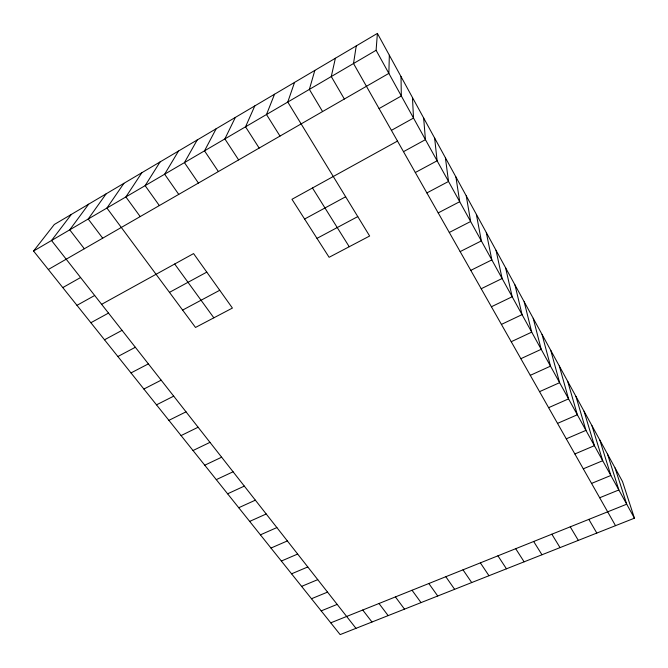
<?xml version="1.0" encoding="UTF-8"?>
<svg xmlns="http://www.w3.org/2000/svg" width="668" height="668" viewBox="0 0 668 668"><rect width="100%" height="100%" fill="white"/><g stroke="black" fill="none" stroke-linecap="round" stroke-linejoin="round"><path stroke-width="1" d="M389.335 55.219L388.859 73.388L48.321 269.496M634.433 518.184L376.101 50.284L377.395 33.4L54.308 224.49L33.567 251.034L340.154 634.6L634.433 518.184L622.509 481.545L377.395 33.4M356.244 45.908L353.522 63.518L615.512 525.666M335.386 58.25L331.278 76.553L344.346 99.023M314.82 70.407L309.368 89.395L322.577 111.556M294.538 82.406L287.774 102.045L369.638 236.013L329.107 257.297L291.966 199.298L397.485 141.073M274.54 94.238L266.499 114.52L279.992 136.08M254.809 105.903L245.54 126.803L259.159 148.079M235.345 117.418L224.874 138.911L238.626 159.903M216.148 128.774L204.517 150.843L218.386 171.559M197.202 139.979L184.435 162.608L198.421 183.057M178.515 151.035L164.645 174.214L178.74 194.388M160.069 161.94L145.131 185.646L159.335 205.569M141.867 172.703L125.893 196.926L140.196 216.591M123.897 183.333L106.913 208.049L195.507 327.454L232.422 308.065L193.578 253.589L101.628 304.324M106.162 193.82L88.201 219.012L102.697 238.184M88.66 204.174L69.739 229.834L84.327 248.763M71.376 214.395L51.528 240.505L355.977 628.337M33.567 251.034L376.101 50.284M62.792 287.591L80.586 277.521M379.065 108.575L401.326 95.975L401.017 76.578M76.97 305.334L94.689 295.481M391.415 130.36L413.517 118.061L412.457 97.495M90.873 322.727L108.508 313.083M403.489 151.669L425.441 139.654L423.654 117.977M169.472 292.367L206.788 272.118M304.6 219.037L345.648 196.759M104.509 339.787L122.052 330.343M415.312 172.519L437.114 160.788L434.634 138.042M182.623 310.086L219.739 290.271M316.983 238.367L357.772 216.591M117.877 356.52L135.345 347.268M426.877 192.927L448.529 181.462L445.381 157.698M130.995 372.928L148.379 363.876M438.2 212.9L459.701 201.703L455.918 176.97M143.87 389.035L161.163 380.167M449.288 232.456L470.639 221.509L466.256 195.858M156.504 404.833L173.713 396.149M460.143 251.602L481.344 240.906L476.376 214.37M168.904 420.347L186.03 411.839M470.781 270.365L491.84 259.902L486.312 232.531M181.07 435.578L198.112 427.236M481.202 288.743L502.111 278.514L496.048 250.333M193.019 450.524L209.986 442.358M491.414 306.754L512.181 296.751L505.601 267.801M204.759 465.212L221.634 457.204M501.417 324.414L522.05 314.62L514.978 284.944M216.29 479.632L233.082 471.783M511.229 341.715L531.72 332.138L524.18 301.761M227.613 493.802L244.321 486.104M520.856 358.691L541.197 349.314L533.206 318.269M238.735 507.722L255.368 500.165M530.283 375.332L550.499 366.156L542.065 334.468M249.665 521.399L266.215 513.993M539.544 391.657L559.617 382.672L550.766 350.383M260.411 534.843L276.878 527.578M548.62 407.672L568.56 398.871L559.316 366.006M270.974 548.052L287.365 540.93M557.529 423.387L577.344 414.77L567.708 381.353M281.362 561.045L297.661 554.048M566.272 438.818L585.953 430.376L575.95 396.425M291.565 573.82L307.789 566.957M574.856 453.956L594.411 445.681L584.049 411.229M301.61 586.379L317.751 579.64M583.289 468.819L602.703 460.711L592.007 425.783M311.48 598.728L327.545 592.115M591.564 483.415L610.853 475.474L599.831 440.078M321.191 610.886L337.181 604.39M599.689 497.752L618.852 489.961L607.521 454.14M330.752 622.835L626.718 504.198L615.078 467.959M362.732 610.018L371.976 622.008M378.99 603.496L388.15 615.612M395.423 596.916L404.499 609.141M174.69 264.01L213.844 317.826M412.039 590.253L421.024 602.603M428.839 583.523L437.732 595.998M445.823 576.709L454.624 589.31M462.999 569.829L471.708 582.554M480.367 562.865L488.976 575.724M497.936 555.818L506.444 568.81M515.704 548.695L524.113 561.821M312.474 187.984L349.23 246.726M533.674 541.497L541.973 554.757M551.851 534.208L560.043 547.61M570.247 526.835L578.321 540.379M588.85 519.378L596.808 533.064"/></g></svg>
